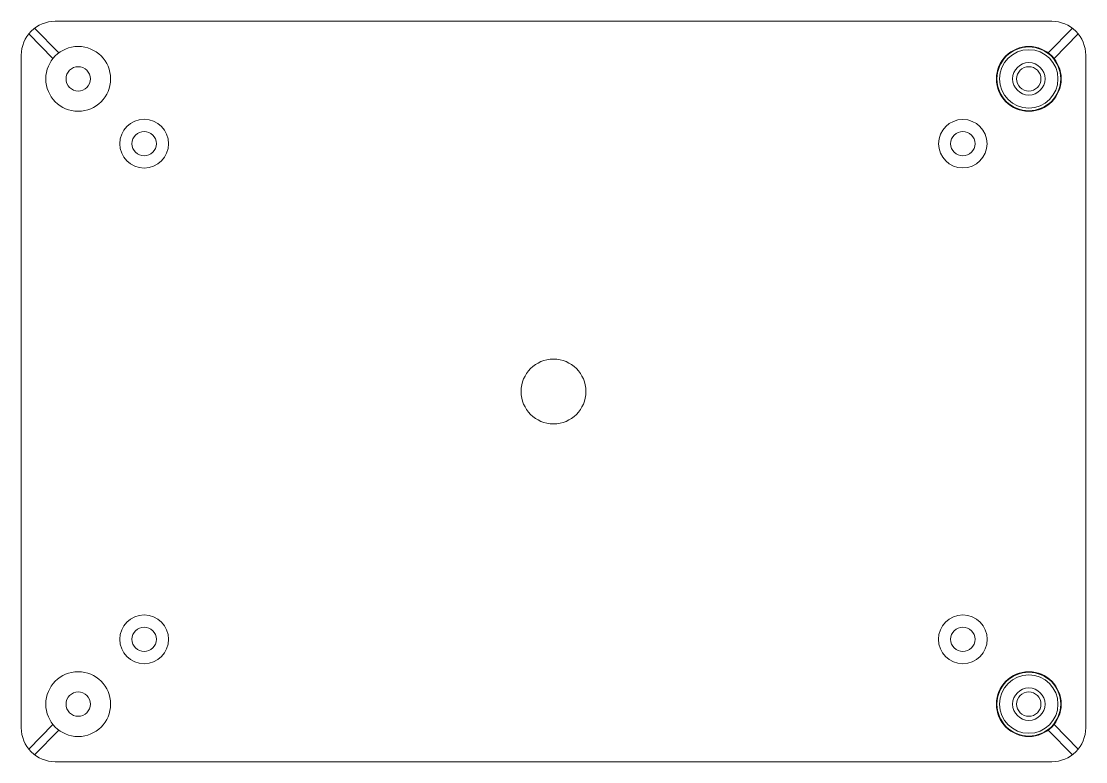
# Model space of a CAD drawing. Header units: inches. Extents: x 71.21 to 75.31, y 36.37 to 39.23.
import ezdxf

# ---------------------------------------------------------------- set-up
doc = ezdxf.new("R2010")
doc.units = ezdxf.units.IN
doc.header["$MEASUREMENT"] = 0
doc.layers.add('HIDDEN', color=7, linetype='Continuous', lineweight=5, true_color=0xffffff)
doc.layers.add('OBJECT', color=7, linetype='Continuous', lineweight=5, true_color=0xffffff)

msp = doc.modelspace()

# ---------------------------------------------------------------- linework, layer by layer
at = {"layer": 'HIDDEN'}
for p, q in [((75.260578, 39.200843), (75.167252, 39.104662)), ((75.283005, 39.179081), (75.18968, 39.0829)), ((75.283005, 36.418469), (75.18968, 36.51465)), ((75.260578, 36.396707), (75.167252, 36.492888))]:
    msp.add_line(p, q, dxfattribs=at)
msp.add_lwpolyline([(74.100713, 36.370656), (75.18062, 36.370656, 0.414214), (75.31162, 36.501656), (75.31162, 39.095894, 0.414214), (75.18062, 39.226894), (73.712339, 39.226894, 0.414214)], format="xyb", dxfattribs=at)
for centre, radius in [((75.092102, 39.004775), 0.125), ((75.09212, 39.004775), 0.123), ((74.83762, 38.754775), 0.0935), ((74.83762, 38.754775), 0.047), ((74.83762, 36.842775), 0.094), ((74.83762, 36.842775), 0.047), ((75.092102, 36.592775), 0.125), ((75.09212, 36.592775), 0.123)]:
    msp.add_circle(centre, radius, dxfattribs=at)
at = {"layer": 'OBJECT'}
for p, q in [((71.234235, 39.179081), (71.327561, 39.0829)), ((71.256662, 39.200843), (71.349988, 39.104662)), ((71.234235, 36.418469), (71.327561, 36.51465)), ((71.256662, 36.396707), (71.349988, 36.492888))]:
    msp.add_line(p, q, dxfattribs=at)
for points in [[(73.712339, 39.226894), (71.33662, 39.226894, 0.414214), (71.20562, 39.095894)], [(71.20562, 39.095894), (71.20562, 36.501656, 0.414214), (71.33662, 36.370656), (74.100713, 36.370656, 0.414214)]]:
    msp.add_lwpolyline(points, format="xyb", dxfattribs=at)
for centre, radius in [((71.425138, 39.004775), 0.125), ((75.09212, 39.004775), 0.1125), ((71.425138, 39.004775), 0.047), ((75.09212, 39.004775), 0.0625), ((75.092102, 39.004775), 0.047), ((71.67962, 38.754775), 0.094), ((71.67962, 38.754775), 0.047), ((73.25862, 37.798775), 0.125), ((71.67962, 36.842775), 0.094), ((71.67962, 36.842775), 0.047), ((71.425138, 36.592775), 0.125), ((75.09212, 36.592775), 0.1125), ((71.425138, 36.592775), 0.047), ((75.09212, 36.592775), 0.0625), ((75.092102, 36.592775), 0.047)]:
    msp.add_circle(centre, radius, dxfattribs=at)

doc.saveas('drawing.dxf')
